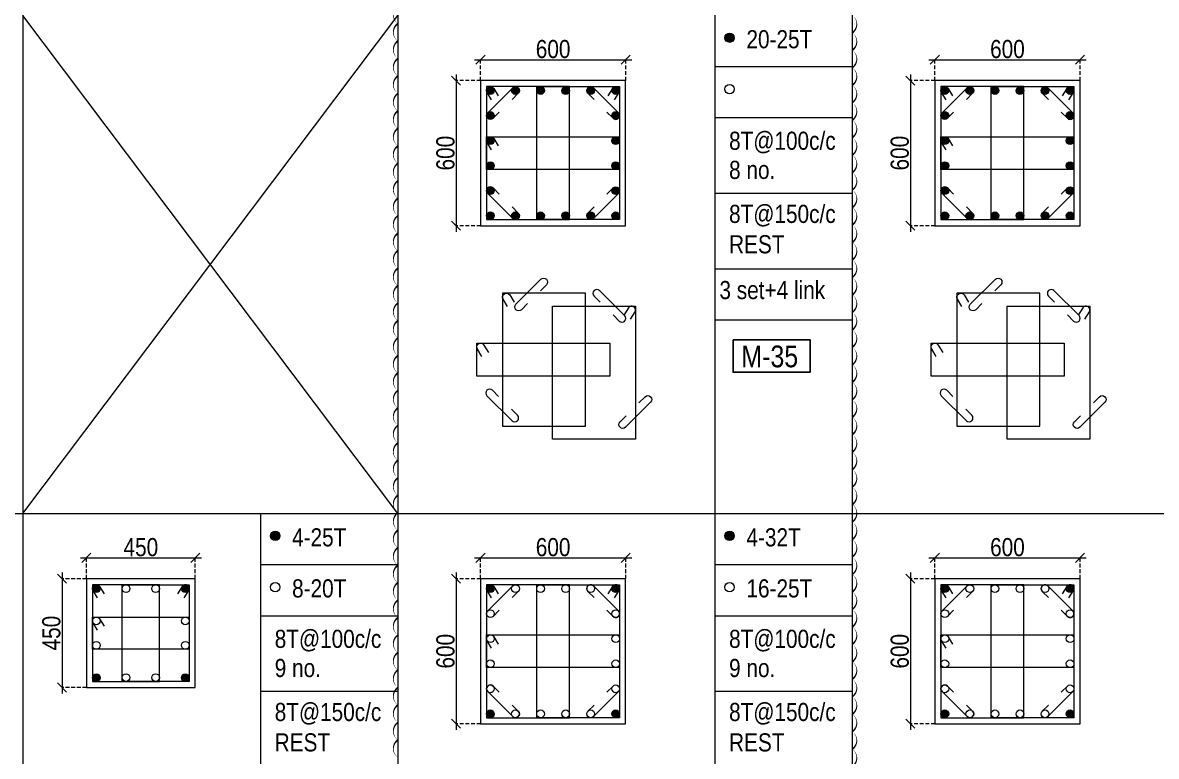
# Model space of a CAD drawing. Header units: millimetres. Extents: x 1112055 to 3390982, y -148532 to 766891.
# Drawn here: x 2214897 to 2233641, y 639480 to 651617 of the extents above; entities that cross this region are included whole.
import ezdxf
from ezdxf.enums import TextEntityAlignment as Align

# ---------------------------------------------------------------- set-up
doc = ezdxf.new("R2010")
doc.units = ezdxf.units.MM
doc.header["$PDMODE"] = 35
doc.header["$PDSIZE"] = -25
doc.linetypes.add('DASHED2', pattern=[0.375, 0.25, -0.125])
doc.linetypes.add('Hidden', pattern=[9.525, 6.35, -3.175])
for name, color, linetype, lineweight in [('B COL. SIZE DIM', 220, 'Continuous', 25), ('B COLSCH', 204, 'Continuous', 20), ('B COLUMN', 1, 'Hidden', 9), ('B P.C.C', 251, 'Continuous', 0), ('B STEEL', 34, 'Continuous', 15)]:
    doc.layers.add(name, color=color, linetype=linetype, lineweight=lineweight)
doc.layers.add('B TEXT', color=7, linetype='Continuous')
doc.styles.add('dim inside', font='romans.shx', dxfattribs={"width": 0.8, "height": 125})
doc.styles.add('SWINC', font='swissc.ttf')
doc.dimstyles.new('dim inside', dxfattribs={"dimtxt": 125, "dimasz": 100, "dimexe": 0, "dimexo": 0, "dimgap": 10, "dimtad": 0, "dimdec": 0, "dimzin": 0, "dimdsep": 46, "dimtxsty": 'dim inside', "dimblk": 'SMALL', "dimcen": 0.09, "dimadec": 0, "dimazin": 0, "dimtfac": 1, "dimtdec": 0, "dimtofl": 0, "dimtmove": 0, "dimatfit": 3, "dimfxl": 1, "dimtolj": 1, "dimtzin": 0, "dimarcsym": 2})

# ---------------------------------------------------------------- blocks, each defined once
blk = doc.blocks.new('_Oblique')
at = {"color": 0, "linetype": 'ByBlock', "lineweight": -2}
blk.add_line((-0.5, -0.5), (0.5, 0.5), dxfattribs=at)
blk = doc.blocks.new('*D3186')
at = {"layer": 'B COL. SIZE DIM', "color": 250, "lineweight": 9, "ltscale": 250, "transparency": 16777216}
blk.add_line((2222367, 642764), (2224967, 642764), dxfattribs=at)
at = {"layer": 'B COL. SIZE DIM', "color": 250, "linetype": 'DASHED2', "lineweight": 9, "ltscale": 250, "transparency": 16777216}
for p, q in [((2222467, 642419), (2222467, 642764)), ((2224867, 642419), (2224867, 642764))]:
    blk.add_line(p, q, dxfattribs=at)
at = {"layer": 'Defpoints', "color": 0, "transparency": 16777216}
for p in [(2224867, 642764), (2222467, 642419), (2224867, 642419)]:
    blk.add_point(p, dxfattribs=at)
at = {"layer": 'B COL. SIZE DIM', "color": 250, "lineweight": 9, "transparency": 16777216, "xscale": 150, "yscale": 150, "zscale": 150, "rotation": 180}
blk.add_blockref('_Oblique', (2222467, 642764), dxfattribs=at)
at = {"layer": 'B COL. SIZE DIM', "color": 250, "lineweight": 9, "transparency": 16777216, "xscale": 150, "yscale": 150, "zscale": 150}
blk.add_blockref('_Oblique', (2224867, 642764), dxfattribs=at)
at = {"layer": 'B COL. SIZE DIM', "color": 6, "transparency": 16777216, "insert": (2223667, 642939), "char_height": 300, "attachment_point": 5, "style": 'SWINC'}
blk.add_mtext('\\A1;600', dxfattribs=at)
blk = doc.blocks.new('*D3187')
at = {"layer": 'B COL. SIZE DIM', "color": 250, "lineweight": 9, "ltscale": 250, "transparency": 16777216}
blk.add_line((2222063, 642519), (2222063, 639919), dxfattribs=at)
at = {"layer": 'B COL. SIZE DIM', "color": 250, "linetype": 'DASHED2', "lineweight": 9, "ltscale": 250, "transparency": 16777216}
for p, q in [((2222467, 642419), (2222063, 642419)), ((2222467, 640019), (2222063, 640019))]:
    blk.add_line(p, q, dxfattribs=at)
at = {"layer": 'Defpoints', "color": 0, "transparency": 16777216}
for p in [(2222467, 642419), (2222063, 640019), (2222467, 640019)]:
    blk.add_point(p, dxfattribs=at)
at = {"layer": 'B COL. SIZE DIM', "color": 250, "lineweight": 9, "transparency": 16777216, "xscale": 150, "yscale": 150, "zscale": 150}
for p, rotation in [((2222063, 642419), 90), ((2222063, 640019), 270)]:
    blk.add_blockref('_Oblique', p, dxfattribs=dict(at, rotation=rotation))
at = {"layer": 'B COL. SIZE DIM', "color": 6, "transparency": 16777216, "insert": (2221888, 641219), "char_height": 300, "attachment_point": 5, "rotation": 90, "style": 'SWINC'}
blk.add_mtext('\\A1;600', dxfattribs=at)
blk = doc.blocks.new('*D3188')
at = {"layer": 'B COL. SIZE DIM', "color": 250, "lineweight": 9, "ltscale": 250, "transparency": 16777216}
blk.add_line((2222367, 651004), (2224967, 651004), dxfattribs=at)
at = {"layer": 'B COL. SIZE DIM', "color": 250, "linetype": 'DASHED2', "lineweight": 9, "ltscale": 250, "transparency": 16777216}
for p, q in [((2222467, 650659), (2222467, 651004)), ((2224867, 650659), (2224867, 651004))]:
    blk.add_line(p, q, dxfattribs=at)
at = {"layer": 'Defpoints', "color": 0, "transparency": 16777216}
for p in [(2224867, 651004), (2222467, 650659), (2224867, 650659)]:
    blk.add_point(p, dxfattribs=at)
at = {"layer": 'B COL. SIZE DIM', "color": 250, "lineweight": 9, "transparency": 16777216, "xscale": 150, "yscale": 150, "zscale": 150, "rotation": 180}
blk.add_blockref('_Oblique', (2222467, 651004), dxfattribs=at)
at = {"layer": 'B COL. SIZE DIM', "color": 250, "lineweight": 9, "transparency": 16777216, "xscale": 150, "yscale": 150, "zscale": 150}
blk.add_blockref('_Oblique', (2224867, 651004), dxfattribs=at)
at = {"layer": 'B COL. SIZE DIM', "color": 6, "transparency": 16777216, "insert": (2223667, 651179), "char_height": 300, "attachment_point": 5, "style": 'SWINC'}
blk.add_mtext('\\A1;600', dxfattribs=at)
blk = doc.blocks.new('*D3189')
at = {"layer": 'B COL. SIZE DIM', "color": 250, "lineweight": 9, "ltscale": 250, "transparency": 16777216}
blk.add_line((2222063, 650759), (2222063, 648159), dxfattribs=at)
at = {"layer": 'B COL. SIZE DIM', "color": 250, "linetype": 'DASHED2', "lineweight": 9, "ltscale": 250, "transparency": 16777216}
for p, q in [((2222467, 650659), (2222063, 650659)), ((2222467, 648259), (2222063, 648259))]:
    blk.add_line(p, q, dxfattribs=at)
at = {"layer": 'Defpoints', "color": 0, "transparency": 16777216}
for p in [(2222467, 650659), (2222063, 648259), (2222467, 648259)]:
    blk.add_point(p, dxfattribs=at)
at = {"layer": 'B COL. SIZE DIM', "color": 250, "lineweight": 9, "transparency": 16777216, "xscale": 150, "yscale": 150, "zscale": 150}
for p, rotation in [((2222063, 650659), 90), ((2222063, 648259), 270)]:
    blk.add_blockref('_Oblique', p, dxfattribs=dict(at, rotation=rotation))
at = {"layer": 'B COL. SIZE DIM', "color": 6, "transparency": 16777216, "insert": (2221888, 649459), "char_height": 300, "attachment_point": 5, "rotation": 90, "style": 'SWINC'}
blk.add_mtext('\\A1;600', dxfattribs=at)
blk = doc.blocks.new('*D3316')
at = {"layer": 'B COL. SIZE DIM', "color": 250, "lineweight": 9, "ltscale": 250, "transparency": 16777216}
blk.add_line((2215851, 642764), (2217851, 642764), dxfattribs=at)
at = {"layer": 'B COL. SIZE DIM', "color": 250, "linetype": 'DASHED2', "lineweight": 9, "ltscale": 250, "transparency": 16777216}
for p, q in [((2215951, 642419), (2215951, 642764)), ((2217751, 642419), (2217751, 642764))]:
    blk.add_line(p, q, dxfattribs=at)
at = {"layer": 'Defpoints', "color": 0, "transparency": 16777216}
for p in [(2217751, 642764), (2215951, 642419), (2217751, 642419)]:
    blk.add_point(p, dxfattribs=at)
at = {"layer": 'B COL. SIZE DIM', "color": 250, "lineweight": 9, "transparency": 16777216, "xscale": 150, "yscale": 150, "zscale": 150, "rotation": 180}
blk.add_blockref('_Oblique', (2215951, 642764), dxfattribs=at)
at = {"layer": 'B COL. SIZE DIM', "color": 250, "lineweight": 9, "transparency": 16777216, "xscale": 150, "yscale": 150, "zscale": 150}
blk.add_blockref('_Oblique', (2217751, 642764), dxfattribs=at)
at = {"layer": 'B COL. SIZE DIM', "color": 6, "transparency": 16777216, "insert": (2216851, 642939), "char_height": 300, "attachment_point": 5, "style": 'SWINC'}
blk.add_mtext('\\A1;450', dxfattribs=at)
blk = doc.blocks.new('*D3317')
at = {"layer": 'B COL. SIZE DIM', "color": 250, "lineweight": 9, "ltscale": 250, "transparency": 16777216}
blk.add_line((2215547, 642519), (2215547, 640519), dxfattribs=at)
at = {"layer": 'B COL. SIZE DIM', "color": 250, "linetype": 'DASHED2', "lineweight": 9, "ltscale": 250, "transparency": 16777216}
for p, q in [((2215951, 642419), (2215547, 642419)), ((2215951, 640619), (2215547, 640619))]:
    blk.add_line(p, q, dxfattribs=at)
at = {"layer": 'Defpoints', "color": 0, "transparency": 16777216}
for p in [(2215951, 642419), (2215547, 640619), (2215951, 640619)]:
    blk.add_point(p, dxfattribs=at)
at = {"layer": 'B COL. SIZE DIM', "color": 250, "lineweight": 9, "transparency": 16777216, "xscale": 150, "yscale": 150, "zscale": 150}
for p, rotation in [((2215547, 642419), 90), ((2215547, 640619), 270)]:
    blk.add_blockref('_Oblique', p, dxfattribs=dict(at, rotation=rotation))
at = {"layer": 'B COL. SIZE DIM', "color": 6, "transparency": 16777216, "insert": (2215372, 641519), "char_height": 300, "attachment_point": 5, "rotation": 90, "style": 'SWINC'}
blk.add_mtext('\\A1;450', dxfattribs=at)
blk = doc.blocks.new('*D3322')
at = {"layer": 'B COL. SIZE DIM', "color": 250, "lineweight": 9, "ltscale": 250, "transparency": 16777216}
blk.add_line((2229879, 642764), (2232479, 642764), dxfattribs=at)
at = {"layer": 'B COL. SIZE DIM', "color": 250, "linetype": 'DASHED2', "lineweight": 9, "ltscale": 250, "transparency": 16777216}
for p, q in [((2229979, 642419), (2229979, 642764)), ((2232379, 642419), (2232379, 642764))]:
    blk.add_line(p, q, dxfattribs=at)
at = {"layer": 'Defpoints', "color": 0, "transparency": 16777216}
for p in [(2232379, 642764), (2229979, 642419), (2232379, 642419)]:
    blk.add_point(p, dxfattribs=at)
at = {"layer": 'B COL. SIZE DIM', "color": 250, "lineweight": 9, "transparency": 16777216, "xscale": 150, "yscale": 150, "zscale": 150, "rotation": 180}
blk.add_blockref('_Oblique', (2229979, 642764), dxfattribs=at)
at = {"layer": 'B COL. SIZE DIM', "color": 250, "lineweight": 9, "transparency": 16777216, "xscale": 150, "yscale": 150, "zscale": 150}
blk.add_blockref('_Oblique', (2232379, 642764), dxfattribs=at)
at = {"layer": 'B COL. SIZE DIM', "color": 6, "transparency": 16777216, "insert": (2231179, 642939), "char_height": 300, "attachment_point": 5, "style": 'SWINC'}
blk.add_mtext('\\A1;600', dxfattribs=at)
blk = doc.blocks.new('*D3323')
at = {"layer": 'B COL. SIZE DIM', "color": 250, "lineweight": 9, "ltscale": 250, "transparency": 16777216}
blk.add_line((2229575, 642519), (2229575, 639919), dxfattribs=at)
at = {"layer": 'B COL. SIZE DIM', "color": 250, "linetype": 'DASHED2', "lineweight": 9, "ltscale": 250, "transparency": 16777216}
for p, q in [((2229979, 642419), (2229575, 642419)), ((2229979, 640019), (2229575, 640019))]:
    blk.add_line(p, q, dxfattribs=at)
at = {"layer": 'Defpoints', "color": 0, "transparency": 16777216}
for p in [(2229979, 642419), (2229575, 640019), (2229979, 640019)]:
    blk.add_point(p, dxfattribs=at)
at = {"layer": 'B COL. SIZE DIM', "color": 250, "lineweight": 9, "transparency": 16777216, "xscale": 150, "yscale": 150, "zscale": 150}
for p, rotation in [((2229575, 642419), 90), ((2229575, 640019), 270)]:
    blk.add_blockref('_Oblique', p, dxfattribs=dict(at, rotation=rotation))
at = {"layer": 'B COL. SIZE DIM', "color": 6, "transparency": 16777216, "insert": (2229400, 641219), "char_height": 300, "attachment_point": 5, "rotation": 90, "style": 'SWINC'}
blk.add_mtext('\\A1;600', dxfattribs=at)
blk = doc.blocks.new('*D3324')
at = {"layer": 'B COL. SIZE DIM', "color": 250, "lineweight": 9, "ltscale": 250, "transparency": 16777216}
blk.add_line((2229879, 651004), (2232479, 651004), dxfattribs=at)
at = {"layer": 'B COL. SIZE DIM', "color": 250, "linetype": 'DASHED2', "lineweight": 9, "ltscale": 250, "transparency": 16777216}
for p, q in [((2229979, 650659), (2229979, 651004)), ((2232379, 650659), (2232379, 651004))]:
    blk.add_line(p, q, dxfattribs=at)
at = {"layer": 'Defpoints', "color": 0, "transparency": 16777216}
for p in [(2232379, 651004), (2229979, 650659), (2232379, 650659)]:
    blk.add_point(p, dxfattribs=at)
at = {"layer": 'B COL. SIZE DIM', "color": 250, "lineweight": 9, "transparency": 16777216, "xscale": 150, "yscale": 150, "zscale": 150, "rotation": 180}
blk.add_blockref('_Oblique', (2229979, 651004), dxfattribs=at)
at = {"layer": 'B COL. SIZE DIM', "color": 250, "lineweight": 9, "transparency": 16777216, "xscale": 150, "yscale": 150, "zscale": 150}
blk.add_blockref('_Oblique', (2232379, 651004), dxfattribs=at)
at = {"layer": 'B COL. SIZE DIM', "color": 6, "transparency": 16777216, "insert": (2231179, 651179), "char_height": 300, "attachment_point": 5, "style": 'SWINC'}
blk.add_mtext('\\A1;600', dxfattribs=at)
blk = doc.blocks.new('*D3325')
at = {"layer": 'B COL. SIZE DIM', "color": 250, "lineweight": 9, "ltscale": 250, "transparency": 16777216}
blk.add_line((2229575, 650759), (2229575, 648159), dxfattribs=at)
at = {"layer": 'B COL. SIZE DIM', "color": 250, "linetype": 'DASHED2', "lineweight": 9, "ltscale": 250, "transparency": 16777216}
for p, q in [((2229979, 650659), (2229575, 650659)), ((2229979, 648259), (2229575, 648259))]:
    blk.add_line(p, q, dxfattribs=at)
at = {"layer": 'Defpoints', "color": 0, "transparency": 16777216}
for p in [(2229979, 650659), (2229575, 648259), (2229979, 648259)]:
    blk.add_point(p, dxfattribs=at)
at = {"layer": 'B COL. SIZE DIM', "color": 250, "lineweight": 9, "transparency": 16777216, "xscale": 150, "yscale": 150, "zscale": 150}
for p, rotation in [((2229575, 650659), 90), ((2229575, 648259), 270)]:
    blk.add_blockref('_Oblique', p, dxfattribs=dict(at, rotation=rotation))
at = {"layer": 'B COL. SIZE DIM', "color": 6, "transparency": 16777216, "insert": (2229400, 649459), "char_height": 300, "attachment_point": 5, "rotation": 90, "style": 'SWINC'}
blk.add_mtext('\\A1;600', dxfattribs=at)

msp = doc.modelspace()

# ---------------------------------------------------------------- hatches: boundary and pattern name
at = {"layer": 'B STEEL', "lineweight": 9, "ltscale": 0.5}
h = msp.add_hatch(color=34, dxfattribs=at)
edge = h.paths.add_edge_path()
edge.add_arc((2226585.1, 651368.1), 76.8, 0, 360)
h = msp.add_hatch(color=34, dxfattribs=at)
edge = h.paths.add_edge_path()
edge.add_arc((2222630.7, 650494.9), 64, 0, 360)
h = msp.add_hatch(color=34, dxfattribs=at)
edge = h.paths.add_edge_path()
edge.add_arc((2223045.1, 650494.9), 64, 180, 540, ccw=False)
at = {"layer": 'B STEEL'}
h = msp.add_hatch(color=34, dxfattribs=at)
edge = h.paths.add_edge_path()
edge.add_arc((2223459.5, 650494.9), 64, 0, 360)
h = msp.add_hatch(color=34, dxfattribs=at)
edge = h.paths.add_edge_path()
edge.add_arc((2223873.9, 650494.9), 64, 0, 360)
at = {"layer": 'B STEEL', "lineweight": 9, "ltscale": 0.5}
h = msp.add_hatch(color=34, dxfattribs=at)
edge = h.paths.add_edge_path()
edge.add_arc((2224288.3, 650494.9), 64, 180, 540, ccw=False)
h = msp.add_hatch(color=34, dxfattribs=at)
edge = h.paths.add_edge_path()
edge.add_arc((2224702.7, 650494.9), 64, 180, 540, ccw=False)
h = msp.add_hatch(color=34, dxfattribs=at)
edge = h.paths.add_edge_path()
edge.add_arc((2230143.3, 650494.9), 64, 0, 360)
h = msp.add_hatch(color=34, dxfattribs=at)
edge = h.paths.add_edge_path()
edge.add_arc((2230557.7, 650494.9), 64, 180, 540, ccw=False)
at = {"layer": 'B STEEL'}
h = msp.add_hatch(color=34, dxfattribs=at)
edge = h.paths.add_edge_path()
edge.add_arc((2230972.1, 650494.9), 64, 0, 360)
h = msp.add_hatch(color=34, dxfattribs=at)
edge = h.paths.add_edge_path()
edge.add_arc((2231386.4, 650494.9), 64, 0, 360)
at = {"layer": 'B STEEL', "lineweight": 9, "ltscale": 0.5}
h = msp.add_hatch(color=34, dxfattribs=at)
edge = h.paths.add_edge_path()
edge.add_arc((2231800.8, 650494.9), 64, 180, 540, ccw=False)
h = msp.add_hatch(color=34, dxfattribs=at)
edge = h.paths.add_edge_path()
edge.add_arc((2232215.2, 650494.9), 64, 180, 540, ccw=False)
h = msp.add_hatch(color=34, dxfattribs=at)
edge = h.paths.add_edge_path()
edge.add_arc((2222630.7, 650080.5), 64, 0, 360)
h = msp.add_hatch(color=34, dxfattribs=at)
edge = h.paths.add_edge_path()
edge.add_arc((2224702.7, 650080.5), 64, 180, 540, ccw=False)
h = msp.add_hatch(color=34, dxfattribs=at)
edge = h.paths.add_edge_path()
edge.add_arc((2230143.3, 650080.5), 64, 0, 360)
h = msp.add_hatch(color=34, dxfattribs=at)
edge = h.paths.add_edge_path()
edge.add_arc((2232215.2, 650080.5), 64, 180, 540, ccw=False)
at = {"layer": 'B STEEL'}
h = msp.add_hatch(color=34, dxfattribs=at)
edge = h.paths.add_edge_path()
edge.add_arc((2222630.7, 649666.1), 64, 0, 360)
h = msp.add_hatch(color=34, dxfattribs=at)
edge = h.paths.add_edge_path()
edge.add_arc((2224702.7, 649666.1), 64, 0, 360)
h = msp.add_hatch(color=34, dxfattribs=at)
edge = h.paths.add_edge_path()
edge.add_arc((2230143.3, 649666.1), 64, 0, 360)
h = msp.add_hatch(color=34, dxfattribs=at)
edge = h.paths.add_edge_path()
edge.add_arc((2232215.2, 649666.1), 64, 0, 360)
h = msp.add_hatch(color=34, dxfattribs=at)
edge = h.paths.add_edge_path()
edge.add_arc((2222630.7, 649251.7), 64, 0, 360)
h = msp.add_hatch(color=34, dxfattribs=at)
edge = h.paths.add_edge_path()
edge.add_arc((2224702.7, 649251.7), 64, 0, 360)
h = msp.add_hatch(color=34, dxfattribs=at)
edge = h.paths.add_edge_path()
edge.add_arc((2230143.3, 649251.7), 64, 0, 360)
h = msp.add_hatch(color=34, dxfattribs=at)
edge = h.paths.add_edge_path()
edge.add_arc((2232215.2, 649251.7), 64, 0, 360)
at = {"layer": 'B STEEL', "lineweight": 9, "ltscale": 0.5}
h = msp.add_hatch(color=34, dxfattribs=at)
edge = h.paths.add_edge_path()
edge.add_arc((2222630.7, 648837.4), 64, 0, 360)
h = msp.add_hatch(color=34, dxfattribs=at)
edge = h.paths.add_edge_path()
edge.add_arc((2224702.7, 648837.4), 64, 180, 540, ccw=False)
h = msp.add_hatch(color=34, dxfattribs=at)
edge = h.paths.add_edge_path()
edge.add_arc((2230143.3, 648837.4), 64, 0, 360)
h = msp.add_hatch(color=34, dxfattribs=at)
edge = h.paths.add_edge_path()
edge.add_arc((2232215.2, 648837.4), 64, 180, 540, ccw=False)
h = msp.add_hatch(color=34, dxfattribs=at)
edge = h.paths.add_edge_path()
edge.add_arc((2222630.7, 648423), 64, 0, 360, ccw=False)
h = msp.add_hatch(color=34, dxfattribs=at)
edge = h.paths.add_edge_path()
edge.add_arc((2223045.1, 648423), 64, -180, 180)
at = {"layer": 'B STEEL'}
h = msp.add_hatch(color=34, dxfattribs=at)
edge = h.paths.add_edge_path()
edge.add_arc((2223459.5, 648423), 64, 0, 360)
h = msp.add_hatch(color=34, dxfattribs=at)
edge = h.paths.add_edge_path()
edge.add_arc((2223873.9, 648423), 64, 0, 360)
at = {"layer": 'B STEEL', "lineweight": 9, "ltscale": 0.5}
h = msp.add_hatch(color=34, dxfattribs=at)
edge = h.paths.add_edge_path()
edge.add_arc((2224288.3, 648423), 64, -180, 180)
h = msp.add_hatch(color=34, dxfattribs=at)
edge = h.paths.add_edge_path()
edge.add_arc((2224702.7, 648423), 64, -180, 180)
h = msp.add_hatch(color=34, dxfattribs=at)
edge = h.paths.add_edge_path()
edge.add_arc((2230143.3, 648423), 64, 0, 360, ccw=False)
h = msp.add_hatch(color=34, dxfattribs=at)
edge = h.paths.add_edge_path()
edge.add_arc((2230557.7, 648423), 64, -180, 180)
at = {"layer": 'B STEEL'}
h = msp.add_hatch(color=34, dxfattribs=at)
edge = h.paths.add_edge_path()
edge.add_arc((2230972.1, 648423), 64, 0, 360)
h = msp.add_hatch(color=34, dxfattribs=at)
edge = h.paths.add_edge_path()
edge.add_arc((2231386.4, 648423), 64, 0, 360)
at = {"layer": 'B STEEL', "lineweight": 9, "ltscale": 0.5}
h = msp.add_hatch(color=34, dxfattribs=at)
edge = h.paths.add_edge_path()
edge.add_arc((2231800.8, 648423), 64, -180, 180)
h = msp.add_hatch(color=34, dxfattribs=at)
edge = h.paths.add_edge_path()
edge.add_arc((2232215.2, 648423), 64, -180, 180)
h = msp.add_hatch(color=34, dxfattribs=at)
edge = h.paths.add_edge_path()
edge.add_arc((2219072.6, 643128.3), 76.8, 0, 360)
h = msp.add_hatch(color=34, dxfattribs=at)
edge = h.paths.add_edge_path()
edge.add_arc((2226585.1, 643128.3), 76.8, 0, 360)
h = msp.add_hatch(color=34, dxfattribs=at)
edge = h.paths.add_edge_path()
edge.add_arc((2216115.2, 642255.1), 64, 0, 360)
h = msp.add_hatch(color=34, dxfattribs=at)
edge = h.paths.add_edge_path()
edge.add_arc((2217587.2, 642255.1), 64, 180, 540, ccw=False)
h = msp.add_hatch(color=34, dxfattribs=at)
edge = h.paths.add_edge_path()
edge.add_arc((2222630.7, 642255.1), 64, 0, 360)
h = msp.add_hatch(color=34, dxfattribs=at)
edge = h.paths.add_edge_path()
edge.add_arc((2224702.7, 642255.1), 64, 180, 540, ccw=False)
h = msp.add_hatch(color=34, dxfattribs=at)
edge = h.paths.add_edge_path()
edge.add_arc((2230143.3, 642255.1), 64, 0, 360)
h = msp.add_hatch(color=34, dxfattribs=at)
edge = h.paths.add_edge_path()
edge.add_arc((2232215.2, 642255.1), 64, 180, 540, ccw=False)
h = msp.add_hatch(color=34, dxfattribs=at)
edge = h.paths.add_edge_path()
edge.add_arc((2216115.2, 640783.1), 64, 0, 360, ccw=False)
h = msp.add_hatch(color=34, dxfattribs=at)
edge = h.paths.add_edge_path()
edge.add_arc((2217587.2, 640783.1), 64, -180, 180)
h = msp.add_hatch(color=34, dxfattribs=at)
edge = h.paths.add_edge_path()
edge.add_arc((2222630.7, 640183.1), 64, 0, 360, ccw=False)
h = msp.add_hatch(color=34, dxfattribs=at)
edge = h.paths.add_edge_path()
edge.add_arc((2224702.7, 640183.1), 64, -180, 180)
h = msp.add_hatch(color=34, dxfattribs=at)
edge = h.paths.add_edge_path()
edge.add_arc((2230143.3, 640183.1), 64, 0, 360, ccw=False)
h = msp.add_hatch(color=34, dxfattribs=at)
edge = h.paths.add_edge_path()
edge.add_arc((2232215.2, 640183.1), 64, -180, 180)

# ---------------------------------------------------------------- linework, layer by layer
at = {"layer": 'B COLSCH', "color": 250, "lineweight": 0}
for p, q in [((2214896.7, 676456), (2214896.7, 618141.8)), ((2221100.7, 676456), (2221100.7, 618141.8)), ((2228613.2, 676456), (2228613.2, 618141.8)), ((2226338.8, 668216.1), (2226338.8, 627016.9)), ((2214896.7, 643496.6), (2221100.7, 651736.4)), ((2221100.7, 643496.6), (2214896.7, 651736.4)), ((2226338.8, 650891.4), (2228613.2, 650891.4)), ((2226338.8, 650046.4), (2228613.2, 650046.4)), ((2226338.8, 648796.7), (2228613.2, 648796.7)), ((2226338.8, 647546.9), (2228613.2, 647546.9)), ((2226338.8, 646701.9), (2228613.2, 646701.9)), ((2203002.6, 643496.6), (2375997.6, 643496.6)), ((2218826.3, 643496.6), (2218826.3, 627016.9)), ((2218826.3, 642651.6), (2221100.7, 642651.6)), ((2226338.8, 642651.6), (2228613.2, 642651.6)), ((2218826.3, 641806.6), (2221100.7, 641806.6)), ((2226338.8, 641806.6), (2228613.2, 641806.6)), ((2218826.3, 640556.8), (2221100.7, 640556.8)), ((2226338.8, 640556.8), (2228613.2, 640556.8))]:
    msp.add_line(p, q, dxfattribs=at)
at = {"layer": 'B COLUMN', "color": 1, "linetype": 'ByBlock', "lineweight": 20}
for points in [[(2222466.7, 648258.9), (2224866.7, 648258.9), (2224866.7, 650658.9), (2222466.7, 650658.9)], [(2229979.2, 648258.9), (2232379.2, 648258.9), (2232379.2, 650658.9), (2229979.2, 650658.9)], [(2215951.2, 640619.1), (2217751.2, 640619.1), (2217751.2, 642419.1), (2215951.2, 642419.1)], [(2222466.7, 640019.1), (2224866.7, 640019.1), (2224866.7, 642419.1), (2222466.7, 642419.1)], [(2229979.2, 640019.1), (2232379.2, 640019.1), (2232379.2, 642419.1), (2229979.2, 642419.1)]]:
    msp.add_lwpolyline(points, close=True, dxfattribs=at)
at = {"layer": 'B P.C.C', "color": 3, "lineweight": 0}
for points in [[(2221100.7, 639462.3, 0, 28.9, -0.5205671), (2221100.7, 639751.4, 0, 28.9, -0.5205671), (2221100.7, 640040.4, 0, 28.9, -0.5205671), (2221100.7, 640329.4, 0, 28.9, -0.5205671), (2221100.7, 640618.4, 0, 28.9, -0.5205671), (2221100.7, 640907.5, 0, 28.9, -0.5205671), (2221100.7, 641196.5, 0, 28.9, -0.5205671), (2221100.7, 641485.5, 0, 28.9, -0.5205671), (2221100.7, 641774.6, 0, 28.9, -0.5205671), (2221100.7, 642063.6, 0, 28.9, -0.5205671), (2221100.7, 642352.6, 0, 28.9, -0.5205671), (2221100.7, 642641.7, 0, 28.9, -0.5205671), (2221100.7, 642930.7, 0, 28.9, -0.5205671), (2221100.7, 643219.7, 0, 28.9, -0.5205671), (2221100.7, 643508.7, 0, 28.9, -0.5205671), (2221100.7, 643797.8, 0, 28.9, -0.5205671), (2221100.7, 644086.8, 0, 28.9, -0.5205671), (2221100.7, 644375.8, 0, 28.9, -0.5205671), (2221100.7, 644664.9, 0, 28.9, -0.5205671), (2221100.7, 644953.9, 0, 28.9, -0.5205671), (2221100.7, 645242.9, 0, 28.9, -0.5205671), (2221100.7, 645532, 0, 28.9, -0.5205671), (2221100.7, 645821, 0, 28.9, -0.5205671), (2221100.7, 646110, 0, 28.9, -0.5205671), (2221100.7, 646399, 0, 28.9, -0.5205671), (2221100.7, 646688.1, 0, 28.9, -0.5205671), (2221100.7, 646977.1, 0, 28.9, -0.5205671), (2221100.7, 647266.1, 0, 28.9, -0.5205671), (2221100.7, 647555.2, 0, 28.9, -0.5205671), (2221100.7, 647844.2, 0, 28.9, -0.5205671), (2221100.7, 648133.2, 0, 28.9, -0.5205671), (2221100.7, 648422.3, 0, 28.9, -0.5205671), (2221100.7, 648711.3, 0, 28.9, -0.5205671), (2221100.7, 649000.3, 0, 28.9, -0.5205671), (2221100.7, 649289.3, 0, 28.9, -0.5205671), (2221100.7, 649578.4, 0, 28.9, -0.5205671), (2221100.7, 649867.4, 0, 28.9, -0.5205671), (2221100.7, 650156.4, 0, 28.9, -0.5205671), (2221100.7, 650445.5, 0, 28.9, -0.5205671), (2221100.7, 650734.5, 0, 28.9, -0.5205671), (2221100.7, 651023.5, 0, 28.9, -0.5205671), (2221100.7, 651312.6, 0, 28.9, -0.5205671), (2221100.7, 651601.6, 0, 28.9, -0.5205671), (2221100.7, 651890.6, 0, 28.9, -0.5205671)], [(2228613.2, 651739.1, 0, 28.9, -0.5205671), (2228613.2, 651450.1, 0, 28.9, -0.5205671), (2228613.2, 651161.1, 0, 28.9, -0.5205671), (2228613.2, 650872, 0, 28.9, -0.5205671), (2228613.2, 650583, 0, 28.9, -0.5205671), (2228613.2, 650294, 0, 28.9, -0.5205671), (2228613.2, 650005, 0, 28.9, -0.5205671), (2228613.2, 649715.9, 0, 28.9, -0.5205671), (2228613.2, 649426.9, 0, 28.9, -0.5205671), (2228613.2, 649137.9, 0, 28.9, -0.5205671), (2228613.2, 648848.8, 0, 28.9, -0.5205671), (2228613.2, 648559.8, 0, 28.9, -0.5205671), (2228613.2, 648270.8, 0, 28.9, -0.5205671), (2228613.2, 647981.7, 0, 28.9, -0.5205671), (2228613.2, 647692.7, 0, 28.9, -0.5205671), (2228613.2, 647403.7, 0, 28.9, -0.5205671), (2228613.2, 647114.7, 0, 28.9, -0.5205671), (2228613.2, 646825.6, 0, 28.9, -0.5205671), (2228613.2, 646536.6, 0, 28.9, -0.5205671), (2228613.2, 646247.6, 0, 28.9, -0.5205671), (2228613.2, 645958.5, 0, 28.9, -0.5205671), (2228613.2, 645669.5, 0, 28.9, -0.5205671), (2228613.2, 645380.5, 0, 28.9, -0.5205671), (2228613.2, 645091.4, 0, 28.9, -0.5205671), (2228613.2, 644802.4, 0, 28.9, -0.5205671), (2228613.2, 644513.4, 0, 28.9, -0.5205671), (2228613.2, 644224.4, 0, 28.9, -0.5205671), (2228613.2, 643935.3, 0, 28.9, -0.5205671), (2228613.2, 643646.3, 0, 28.9, -0.5205671), (2228613.2, 643357.3, 0, 28.9, -0.5205671), (2228613.2, 643068.2, 0, 28.9, -0.5205671), (2228613.2, 642779.2, 0, 28.9, -0.5205671), (2228613.2, 642490.2, 0, 28.9, -0.5205671), (2228613.2, 642201.1, 0, 28.9, -0.5205671), (2228613.2, 641912.1, 0, 28.9, -0.5205671), (2228613.2, 641623.1, 0, 28.9, -0.5205671), (2228613.2, 641334.1, 0, 28.9, -0.5205671), (2228613.2, 641045, 0, 28.9, -0.5205671), (2228613.2, 640756, 0, 28.9, -0.5205671), (2228613.2, 640467, 0, 28.9, -0.5205671), (2228613.2, 640177.9, 0, 28.9, -0.5205671), (2228613.2, 639888.9, 0, 28.9, -0.5205671), (2228613.2, 639599.9, 0, 28.9, -0.5205671), (2228613.2, 639310.8, 0, 28.9, -0.5205671)]]:
    msp.add_lwpolyline(points, format="xyseb", dxfattribs=at)
at = {"layer": 'B STEEL', "color": 34, "lineweight": 9, "ltscale": 0.5}
for points in [[(2222566.7, 648358.9), (2223937.9, 648358.9), (2223937.9, 650558.9), (2222566.7, 650558.9)], [(2224766.7, 648358.9), (2223395.5, 648358.9), (2223395.5, 650558.9), (2224766.7, 650558.9)], [(2230079.2, 648358.9), (2231450.5, 648358.9), (2231450.5, 650558.9), (2230079.2, 650558.9)], [(2232279.2, 648358.9), (2230908, 648358.9), (2230908, 650558.9), (2232279.2, 650558.9)], [(2222566.7, 649730.2), (2224766.7, 649730.2), (2224766.7, 649187.7), (2222566.7, 649187.7)], [(2230079.2, 649730.2), (2232279.2, 649730.2), (2232279.2, 649187.7), (2230079.2, 649187.7)], [(2222830.7, 644943.4), (2224201.9, 644943.4), (2224201.9, 647143.4), (2222830.7, 647143.4)], [(2230343.2, 644943.4), (2231714.5, 644943.4), (2231714.5, 647143.4), (2230343.2, 647143.4)], [(2225030.7, 644728.8), (2223659.5, 644728.8), (2223659.5, 646928.8), (2225030.7, 646928.8)], [(2232543.2, 644728.8), (2231172, 644728.8), (2231172, 646928.8), (2232543.2, 646928.8)], [(2222404.8, 646314.6), (2224604.8, 646314.6), (2224604.8, 645772.1), (2222404.8, 645772.1)], [(2229917.3, 646314.6), (2232117.3, 646314.6), (2232117.3, 645772.1), (2229917.3, 645772.1)], [(2216051.2, 640719.1), (2217160.5, 640719.1), (2217160.5, 642319.1), (2216051.2, 642319.1)], [(2217651.2, 640719.1), (2216541.9, 640719.1), (2216541.9, 642319.1), (2217651.2, 642319.1)], [(2222566.7, 640119.1), (2223937.9, 640119.1), (2223937.9, 642319.1), (2222566.7, 642319.1)], [(2224766.7, 640119.1), (2223395.5, 640119.1), (2223395.5, 642319.1), (2224766.7, 642319.1)], [(2230079.2, 640119.1), (2231450.5, 640119.1), (2231450.5, 642319.1), (2230079.2, 642319.1)], [(2232279.2, 640119.1), (2230908, 640119.1), (2230908, 642319.1), (2232279.2, 642319.1)], [(2216051.2, 641784.7), (2217651.2, 641784.7), (2217651.2, 641253.5), (2216051.2, 641253.5)], [(2222566.7, 641490.3), (2224766.7, 641490.3), (2224766.7, 640947.9), (2222566.7, 640947.9)], [(2230079.2, 641490.3), (2232279.2, 641490.3), (2232279.2, 640947.9), (2230079.2, 640947.9)]]:
    msp.add_lwpolyline(points, close=True, dxfattribs=at)
for points in [[(2222651, 650339.9), (2222576.2, 650461.4, -1), (2222685.3, 650528.5), (2222760, 650407)], [(2222776.9, 650136.1), (2222676, 650035.3, -1), (2222585.5, 650125.8), (2222999.9, 650540.2, -1), (2223090.4, 650449.7), (2222989.5, 650348.8)], [(2224556.6, 650136.1), (2224657.4, 650035.3, 1), (2224748, 650125.8), (2224333.6, 650540.2, 1), (2224243, 650449.7), (2224343.9, 650348.8)], [(2224682.5, 650339.9), (2224757.2, 650461.4, 1), (2224648.2, 650528.5), (2224573.4, 650407)], [(2230163.5, 650339.9), (2230088.7, 650461.4, -1), (2230197.8, 650528.5), (2230272.6, 650407)], [(2230289.4, 650136.1), (2230188.5, 650035.3, -1), (2230098, 650125.8), (2230512.4, 650540.2, -1), (2230602.9, 650449.7), (2230502.1, 650348.8)], [(2232069.1, 650136.1), (2232170, 650035.3, 1), (2232260.5, 650125.8), (2231846.1, 650540.2, 1), (2231755.6, 650449.7), (2231856.4, 650348.8)], [(2232195, 650339.9), (2232269.7, 650461.4, 1), (2232160.7, 650528.5), (2232085.9, 650407)], [(2222651, 649511.1), (2222576.2, 649632.6, -1), (2222685.3, 649699.7), (2222760, 649578.2)], [(2230163.5, 649511.1), (2230088.7, 649632.6, -1), (2230197.8, 649699.7), (2230272.6, 649578.2)], [(2222776.9, 648781.8), (2222676, 648882.6, 1), (2222585.5, 648792.1), (2222999.9, 648377.7, 1), (2223090.4, 648468.2), (2222989.5, 648569.1)], [(2224556.6, 648781.8), (2224657.4, 648882.6, -1), (2224748, 648792.1), (2224333.6, 648377.7, -1), (2224243, 648468.2), (2224343.9, 648569.1)], [(2230289.4, 648781.8), (2230188.5, 648882.6, 1), (2230098, 648792.1), (2230512.4, 648377.7, 1), (2230602.9, 648468.2), (2230502.1, 648569.1)], [(2232069.1, 648781.8), (2232170, 648882.6, -1), (2232260.5, 648792.1), (2231846.1, 648377.7, -1), (2231755.6, 648468.2), (2231856.4, 648569.1)], [(2223243.8, 646968.8), (2223143, 646867.9, -1), (2223052.4, 646958.5), (2223466.8, 647372.9, -1), (2223557.3, 647282.3), (2223456.5, 647181.5)], [(2230756.3, 646968.8), (2230655.5, 646867.9, -1), (2230564.9, 646958.5), (2230979.3, 647372.9, -1), (2231069.9, 647282.3), (2230969, 647181.5)], [(2222915, 646924.3), (2222840.2, 647045.8, -1), (2222949.3, 647112.9), (2223024, 646991.4)], [(2224658.4, 646781.3), (2224759.3, 646680.4, 1), (2224849.8, 646770.9), (2224435.4, 647185.3, 1), (2224344.9, 647094.8), (2224445.8, 646993.9)], [(2230427.5, 646924.3), (2230352.7, 647045.8, -1), (2230461.8, 647112.9), (2230536.6, 646991.4)], [(2232171, 646781.3), (2232271.8, 646680.4, 1), (2232362.4, 646770.9), (2231948, 647185.3, 1), (2231857.4, 647094.8), (2231958.3, 646993.9)], [(2224946.5, 646709.7), (2225021.2, 646831.2, 1), (2224912.2, 646898.3), (2224837.4, 646776.8)], [(2232459, 646709.7), (2232533.7, 646831.2, 1), (2232424.7, 646898.3), (2232349.9, 646776.8)], [(2222489.1, 646095.5), (2222414.3, 646217, -1), (2222523.3, 646284.1), (2222598.1, 646162.6)], [(2230001.6, 646095.5), (2229926.8, 646217, -1), (2230035.9, 646284.1), (2230110.6, 646162.6)], [(2222764.7, 645435.1), (2222663.8, 645536, 1), (2222573.3, 645445.5), (2222987.7, 645031.1, 1), (2223078.2, 645121.6), (2222977.4, 645222.5)], [(2230277.2, 645435.1), (2230176.3, 645536, 1), (2230085.8, 645445.5), (2230500.2, 645031.1, 1), (2230590.7, 645121.6), (2230489.9, 645222.5)], [(2225087, 645327.2), (2225187.8, 645428.1, -1), (2225278.4, 645337.6), (2224864, 644923.2, -1), (2224773.5, 645013.7), (2224874.3, 645114.6)], [(2232599.5, 645327.2), (2232700.4, 645428.1, -1), (2232790.9, 645337.6), (2232376.5, 644923.2, -1), (2232286, 645013.7), (2232386.8, 645114.6)], [(2216135.5, 642100), (2216060.7, 642221.5, -1), (2216169.7, 642288.6), (2216244.5, 642167.2)], [(2217566.9, 642100), (2217641.7, 642221.5, 1), (2217532.7, 642288.6), (2217457.9, 642167.2)], [(2222651, 642100), (2222576.2, 642221.5, -1), (2222685.3, 642288.6), (2222760, 642167.2)], [(2222776.9, 641896.3), (2222676, 641795.4, -1), (2222585.5, 641886), (2222999.9, 642300.4, -1), (2223090.4, 642209.8), (2222989.5, 642108.9)], [(2224556.6, 641896.3), (2224657.4, 641795.4, 1), (2224748, 641886), (2224333.6, 642300.4, 1), (2224243, 642209.8), (2224343.9, 642108.9)], [(2224682.5, 642100), (2224757.2, 642221.5, 1), (2224648.2, 642288.6), (2224573.4, 642167.2)], [(2230163.5, 642100), (2230088.7, 642221.5, -1), (2230197.8, 642288.6), (2230272.6, 642167.2)], [(2230289.4, 641896.3), (2230188.5, 641795.4, -1), (2230098, 641886), (2230512.4, 642300.4, -1), (2230602.9, 642209.8), (2230502.1, 642108.9)], [(2232069.1, 641896.3), (2232170, 641795.4, 1), (2232260.5, 641886), (2231846.1, 642300.4, 1), (2231755.6, 642209.8), (2231856.4, 642108.9)], [(2232195, 642100), (2232269.7, 642221.5, 1), (2232160.7, 642288.6), (2232085.9, 642167.2)], [(2216135.5, 641565.7), (2216060.7, 641687.1, -1), (2216169.7, 641754.2), (2216244.5, 641632.8)], [(2222651, 641271.3), (2222576.2, 641392.7, -1), (2222685.3, 641459.9), (2222760, 641338.4)], [(2230163.5, 641271.3), (2230088.7, 641392.7, -1), (2230197.8, 641459.9), (2230272.6, 641338.4)], [(2222776.9, 640541.9), (2222676, 640642.8, 1), (2222585.5, 640552.2), (2222999.9, 640137.9, 1), (2223090.4, 640228.4), (2222989.5, 640329.3)], [(2224556.6, 640541.9), (2224657.4, 640642.8, -1), (2224748, 640552.2), (2224333.6, 640137.9, -1), (2224243, 640228.4), (2224343.9, 640329.3)], [(2230289.4, 640541.9), (2230188.5, 640642.8, 1), (2230098, 640552.2), (2230512.4, 640137.9, 1), (2230602.9, 640228.4), (2230502.1, 640329.3)], [(2232069.1, 640541.9), (2232170, 640642.8, -1), (2232260.5, 640552.2), (2231846.1, 640137.9, -1), (2231755.6, 640228.4), (2231856.4, 640329.3)]]:
    msp.add_lwpolyline(points, format="xyb", dxfattribs=at)
for centre, radius in [((2226585.1, 651368.1), 76.8), ((2222630.7, 650494.9), 64), ((2223045.1, 650494.9), 64), ((2223459.5, 650494.9), 64), ((2223873.9, 650494.9), 64), ((2224288.3, 650494.9), 64), ((2224702.7, 650494.9), 64), ((2226585.1, 650517.8), 76.8), ((2230143.3, 650494.9), 64), ((2230557.7, 650494.9), 64), ((2230972.1, 650494.9), 64), ((2231386.4, 650494.9), 64), ((2231800.8, 650494.9), 64), ((2232215.2, 650494.9), 64), ((2222630.7, 650080.5), 64), ((2224702.7, 650080.5), 64), ((2230143.3, 650080.5), 64), ((2232215.2, 650080.5), 64), ((2222630.7, 649666.1), 64), ((2224702.7, 649666.1), 64), ((2230143.3, 649666.1), 64), ((2232215.2, 649666.1), 64), ((2222630.7, 649251.7), 64), ((2224702.7, 649251.7), 64), ((2230143.3, 649251.7), 64), ((2232215.2, 649251.7), 64), ((2222630.7, 648837.4), 64), ((2224702.7, 648837.4), 64), ((2230143.3, 648837.4), 64), ((2232215.2, 648837.4), 64), ((2222630.7, 648423), 64), ((2223045.1, 648423), 64), ((2223459.5, 648423), 64), ((2223873.9, 648423), 64), ((2224288.3, 648423), 64), ((2224702.7, 648423), 64), ((2230143.3, 648423), 64), ((2230557.7, 648423), 64), ((2230972.1, 648423), 64), ((2231386.4, 648423), 64), ((2231800.8, 648423), 64), ((2232215.2, 648423), 64), ((2219072.6, 643128.3), 76.8), ((2226585.1, 643128.3), 76.8), ((2216115.2, 642255.1), 64), ((2216605.9, 642255.1), 64), ((2217096.5, 642255.1), 64), ((2217587.2, 642255.1), 64), ((2219072.6, 642278), 76.8), ((2222630.7, 642255.1), 64), ((2223045.1, 642255.1), 64), ((2223459.5, 642255.1), 64), ((2223873.9, 642255.1), 64), ((2224288.3, 642255.1), 64), ((2224702.7, 642255.1), 64), ((2226585.1, 642278), 76.8), ((2230143.3, 642255.1), 64), ((2230557.7, 642255.1), 64), ((2230972.1, 642255.1), 64), ((2231386.4, 642255.1), 64), ((2231800.8, 642255.1), 64), ((2232215.2, 642255.1), 64), ((2222630.7, 641840.7), 64), ((2224702.7, 641840.7), 64), ((2230143.3, 641840.7), 64), ((2232215.2, 641840.7), 64), ((2216115.2, 641720.7), 64), ((2217587.2, 641720.7), 64), ((2222630.7, 641426.3), 64), ((2224702.7, 641426.3), 64), ((2230143.3, 641426.3), 64), ((2232215.2, 641426.3), 64), ((2216115.2, 641317.5), 64), ((2217587.2, 641317.5), 64), ((2222630.7, 641011.9), 64), ((2224702.7, 641011.9), 64), ((2230143.3, 641011.9), 64), ((2232215.2, 641011.9), 64), ((2216115.2, 640783.1), 64), ((2216605.9, 640783.1), 64), ((2217096.5, 640783.1), 64), ((2217587.2, 640783.1), 64), ((2222630.7, 640597.5), 64), ((2224702.7, 640597.5), 64), ((2230143.3, 640597.5), 64), ((2232215.2, 640597.5), 64), ((2222630.7, 640183.1), 64), ((2223045.1, 640183.1), 64), ((2223459.5, 640183.1), 64), ((2223873.9, 640183.1), 64), ((2224288.3, 640183.1), 64), ((2224702.7, 640183.1), 64), ((2230143.3, 640183.1), 64), ((2230557.7, 640183.1), 64), ((2230972.1, 640183.1), 64), ((2231386.4, 640183.1), 64), ((2231800.8, 640183.1), 64), ((2232215.2, 640183.1), 64)]:
    msp.add_circle(centre, radius, dxfattribs=at)
at = {"layer": 'B TEXT', "color": 1}
msp.add_lwpolyline([(2226642.5, 646372.9), (2227917.1, 646372.9), (2227917.1, 645834.9), (2226642.5, 645834.9)], close=True, dxfattribs=at)

# ---------------------------------------------------------------- texts
at = {"layer": 'B TEXT', "style": 'SWINC'}
for s, p in [('20-25T', (2226863.6, 651193.5)), ('8T@100c/c', (2226576.7, 649513.7)), ('8 no.', (2226576.7, 649031.9)), ('8T@150c/c', (2226576.7, 648303.8)), ('REST', (2226576.7, 647801.4)), ('3 set+4 link', (2226417, 647044.4)), ('4-25T', (2219351.1, 642953.7)), ('4-32T', (2226863.6, 642953.7)), ('8-20T', (2219351.1, 642108.7)), ('16-25T', (2226863.6, 642108.7)), ('8T@100c/c', (2219064.2, 641273.9)), ('8T@100c/c', (2226576.7, 641273.9)), ('9 no.', (2219064.2, 640792.1)), ('9 no.', (2226576.7, 640792.1)), ('8T@150c/c', (2219064.2, 640064)), ('8T@150c/c', (2226576.7, 640064)), ('REST', (2219064.2, 639561.6)), ('REST', (2226576.7, 639561.6))]:
    msp.add_text(s, height=300, dxfattribs=at).set_placement(p)
at = {"layer": 'B TEXT', "color": 1, "style": 'SWINC'}
msp.add_text('M-35', height=360, dxfattribs=at).set_placement((2226779.8, 645808.3), align=Align.BOTTOM_LEFT)

# ---------------------------------------------------------------- dimensions: what is measured, and where the dimension line sits
at = {"layer": 'B COL. SIZE DIM', "color": 250, "ltscale": 250}
for base, p1, p2, picture, middle in [((2224866.7, 651003.9), (2222466.7, 650658.9), (2224866.7, 650658.9), '*D3188', (2223666.7, 651178.9)), ((2232379.2, 651003.9), (2229979.2, 650658.9), (2232379.2, 650658.9), '*D3324', (2231179.2, 651178.9)), ((2217751.2, 642764), (2215951.2, 642419.1), (2217751.2, 642419.1), '*D3316', (2216851.2, 642939)), ((2224866.7, 642764), (2222466.7, 642419.1), (2224866.7, 642419.1), '*D3186', (2223666.7, 642939)), ((2232379.2, 642764), (2229979.2, 642419.1), (2232379.2, 642419.1), '*D3322', (2231179.2, 642939))]:
    dim = msp.add_linear_dim(base=base, p1=p1, p2=p2, dimstyle='dim inside', override={"dimtxt": 300, "dimasz": 150, "dimgap": 25, "dimtad": 3, "dimlfac": 0.25, "dimtxsty": 'SWINC', "dimblk1": 'Oblique', "dimblk2": 'Oblique', "dimsah": 1, "dimdle": 100, "dimclrd": 250, "dimclre": 250, "dimclrt": 6, "dimfxl": 1000, "dimlwd": 9, "dimlwe": 9}, dxfattribs=at)
    dim.commit()
    dim.dimension.update_dxf_attribs({"geometry": picture, "text_midpoint": middle})
for base, p1, p2, picture, middle in [((2222062.8, 648258.9), (2222466.7, 650658.9), (2222466.7, 648258.9), '*D3189', (2221887.8, 649458.9)), ((2229575.4, 648258.9), (2229979.2, 650658.9), (2229979.2, 648258.9), '*D3325', (2229400.4, 649458.9)), ((2215547.3, 640619.1), (2215951.2, 642419.1), (2215951.2, 640619.1), '*D3317', (2215372.3, 641519.1)), ((2222062.8, 640019.1), (2222466.7, 642419.1), (2222466.7, 640019.1), '*D3187', (2221887.8, 641219.1)), ((2229575.4, 640019.1), (2229979.2, 642419.1), (2229979.2, 640019.1), '*D3323', (2229400.4, 641219.1))]:
    dim = msp.add_linear_dim(base=base, p1=p1, p2=p2, angle=90, dimstyle='dim inside', override={"dimtxt": 300, "dimasz": 150, "dimgap": 25, "dimtad": 3, "dimlfac": 0.25, "dimtxsty": 'SWINC', "dimblk1": 'Oblique', "dimblk2": 'Oblique', "dimsah": 1, "dimdle": 100, "dimclrd": 250, "dimclre": 250, "dimclrt": 6, "dimfxl": 1000, "dimlwd": 9, "dimlwe": 9}, dxfattribs=at)
    dim.commit()
    dim.dimension.update_dxf_attribs({"geometry": picture, "text_midpoint": middle})

doc.saveas('drawing.dxf')
